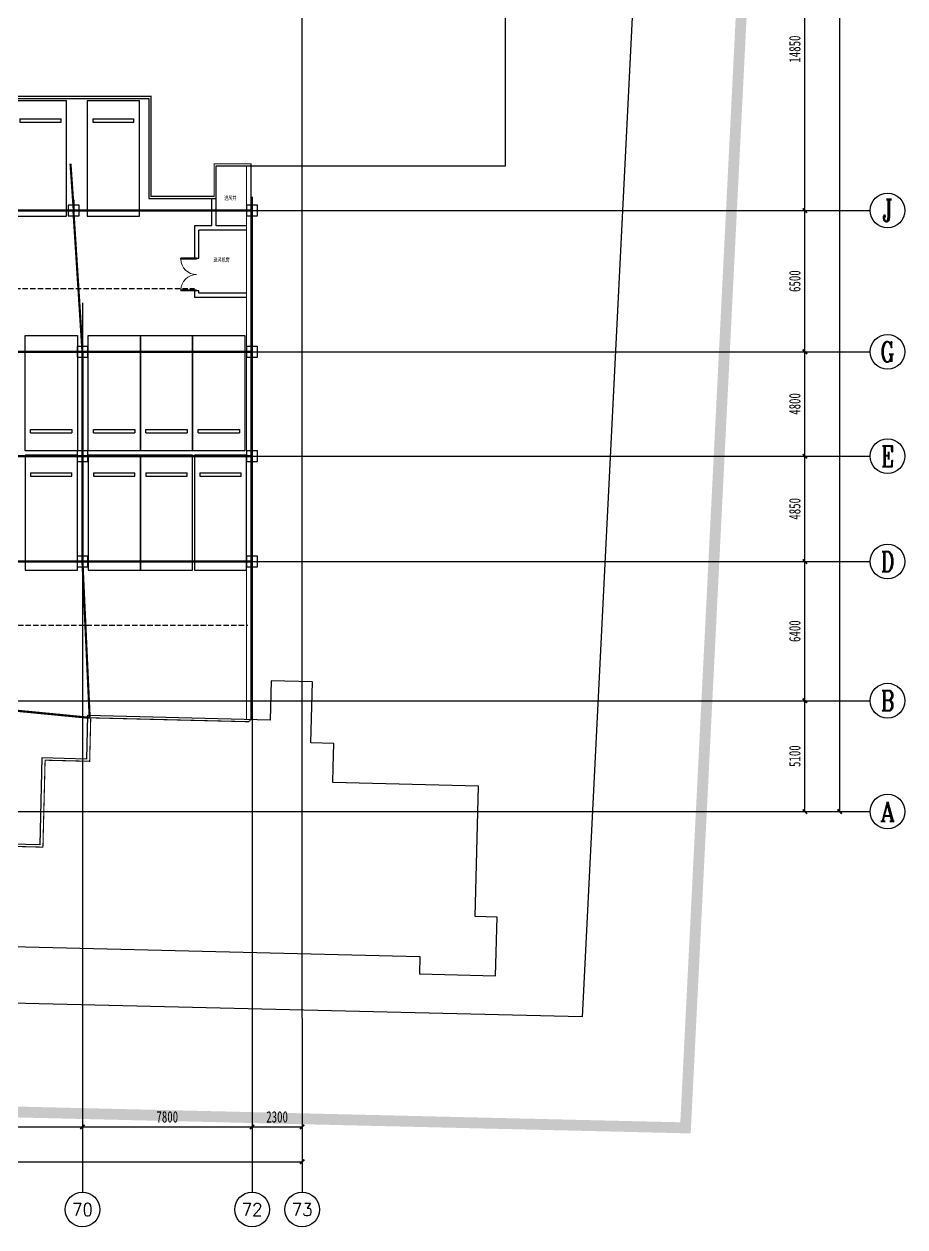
# Model space of a CAD drawing. Extents: x 64025 to 333417, y 2935 to 166261.
# Drawn here: x 292916 to 333417, y 2935 to 58267 of the extents above; entities that cross this region are included whole.
import ezdxf
from ezdxf.enums import TextEntityAlignment as Align

# ---------------------------------------------------------------- set-up
doc = ezdxf.new("R2010")
doc.units = 0
doc.header["$LTSCALE"] = 1000
doc.header["$MEASUREMENT"] = 0
doc.linetypes.add('__DASH', pattern=[0.35, 0.25, -0.1])
doc.linetypes.add('DOTE', pattern=[2.42, 2, -0.2, 0.02, -0.2])
for name, color, linetype in [('AXIS', 3, 'Continuous'), ('AXIS_TEXT', 7, 'Continuous'), ('COLUMN', 9, 'Continuous'), ('DOTE', 1, 'Continuous'), ('PUB_TEXT', 7, 'Continuous'), ('WALL', 9, 'Continuous'), ('WINDOW', 4, 'Continuous'), ('住宅楼', 30, 'Continuous'), ('普通机动车位', 143, 'Continuous'), ('梁布置', 2, 'Continuous'), ('车行线', 2, 'Continuous'), ('道路红线', 7, 'Continuous'), ('防火分区', 4, 'Continuous')]:
    doc.layers.add(name, color=color, linetype=linetype)
doc.layers.add('挡土墙', color=2, linetype='Continuous', lineweight=9)
doc.styles.add('_TCH_AXIS', font='COMPLEX', dxfattribs={"bigfont": 'GBCBIG'})
doc.styles.add('COMPLEX', font='COMPLEX')
doc.styles.add('黑体', font='simhei.ttf', dxfattribs={"width": 0.7})
doc.styles.add('黑体_T3', font='simhei.ttf', dxfattribs={"width": 0.7})
doc.dimstyles.new('_TCH_ARCH&&200', dxfattribs={"dimtxt": 522.78481, "dimasz": 200, "dimexe": 500, "dimexo": 600, "dimgap": 200, "dimtad": 1, "dimdec": 0, "dimzin": 0, "dimdsep": 46, "dimtxsty": '黑体_T3', "dimblk": 'ARCHTICK', "dimcen": 0.09, "dimclrt": 7, "dimazin": 2, "dimtfac": 1, "dimtdec": 0, "dimtix": 1, "dimtmove": 2, "dimatfit": 3, "dimfxl": 0, "dimtolj": 1, "dimtzin": 0, "dimarcsym": 0})

# ---------------------------------------------------------------- blocks, each defined once
blk = doc.blocks.new('766667')
at = {"layer": '车行线', "linetype": '__DASH'}
for p, q in [((1798912, -744343), (1882067, -744343)), ((1796249, -759843), (1884521, -759843))]:
    blk.add_line(p, q, dxfattribs=at)
blk = doc.blocks.new('8#楼')
at = {"layer": 'DOTE'}
for p, q in [((0, -634), (0, 572)), ((-1960, 0), (2770, 0))]:
    blk.add_line(p, q, dxfattribs=at)
at = {"layer": '住宅楼'}
blk.add_lwpolyline([(45450, 9600), (45450, 11600), (43550, 11600), (43550, 10600), (35250, 10600), (35250, 8600), (33200, 8600), (33200, 7800), (20000, 7800), (20000, 9600), (18950, 9600), (18950, 12400), (16750, 12400), (16750, 10600), (8650, 10600), (8650, 8600), (6600, 8600), (6600, 7800), (-100, 7800), (-100, 3000), (10300, 3000), (10300, 1600), (13200, 1600), (13200, -1600), (16300, -1600), (16300, 3000), (19800, 3000), (19800, -100), (26700, -100), (26700, 3000), (36900, 3000), (36900, -1600), (40000, -1600), (40000, -100), (53300, -100), (53300, 7800), (46600, 7800), (46600, 9600)], close=True, dxfattribs=at)
blk = doc.blocks.new('ptcw')
at = {"layer": '普通机动车位', "color": 251, "ltscale": 10}
for p, q in [((344174, 107795), (344174, 107645)), ((344174, 107795), (346074, 107795)), ((344174, 107645), (346074, 107645)), ((346074, 107645), (346074, 107795))]:
    blk.add_line(p, q, dxfattribs=at)
blk.add_lwpolyline([(346324, 108620), (343924, 108620), (343924, 103320), (346324, 103320)], close=True, dxfattribs=at)
blk = doc.blocks.new('第六防火分区')
at = {"layer": '防火分区', "color": 6, "const_width": 50}
blk.add_lwpolyline([(50200, 6000), (68351, 6000), (68351, 4600), (71250, 4600), (71250, 1400), (74151, 1400), (74151, 6000), (77850, 6000), (77850, 2900), (84550, 2900), (84550, 6000), (94951, 6000), (94951, 1400), (97851, 1400), (97851, 2900), (99551, 2900), (99551, -22669), (99442, -22767), (92181, -22588), (92132, -24588), (90083, -24537), (89983, -28536), (76288, -28200), (76386, -24201), (74338, -24150), (74387, -22152), (65290, -21928), (65239, -23927), (63191, -23877), (63092, -27876), (49697, -27546), (49795, -23548), (47746, -23497), (47795, -21498), (38697, -21274), (38648, -23274), (36598, -23223), (36501, -27222), (29803, -27050), (29701, -27150), (9100, -27150), (9100, -22050), (16, -22050), (0, 0), (7200, 0), (7200, 5050), (20700, 5050), (20700, 5300), (32100, 5300), (32100, 3822), (38600, 3822), (38600, 1000), (43300, 1022), (43300, 5300), (50200, 5300), (50200, 6000)], dxfattribs=at)
blk = doc.blocks.new('1#住宅楼')
at = {"layer": 'DOTE', "extrusion": (-0.003673, 4.5106e-05, 0.999993)}
for p, q in [((1814748, -773574, 6696), (1814773, -772572, 6696)), ((1813838, -773044), (1816159, -773101))]:
    blk.add_line(p, q, dxfattribs=at)
at = {"layer": '住宅楼', "extrusion": (-0.003673, 4.5106e-05, 0.999993)}
blk.add_lwpolyline([(1885561, -764202), (1877164, -763996), (1877115, -765996), (1875065, -765945), (1874967, -769944), (1861471, -769612), (1861569, -765614), (1859520, -765563), (1859569, -763564), (1850272, -763336), (1850223, -765335), (1848174, -765285), (1848075, -769283), (1834879, -768959), (1834978, -764960), (1832928, -764910), (1832977, -762911), (1823680, -762682), (1823631, -764682), (1821582, -764631), (1821484, -768630), (1813786, -768441), (1813671, -773140), (1892446, -775075), (1892426, -775875), (1895925, -775961), (1895992, -773261), (1894992, -773237), (1895139, -767239), (1888441, -767074), (1888458, -766375), (1888459, -766374), (1888485, -765275), (1887436, -765249), (1887505, -762450), (1885605, -762403)], close=True, dxfattribs=at)
blk = doc.blocks.new('_ArchTick')
at = {"color": 0, "linetype": 'ByBlock', "const_width": 0.4}
blk.add_lwpolyline([(-0.5, -0.5), (0.5, 0.5)], dxfattribs=at)
blk = doc.blocks.new('*D33')
at = {"layer": 'AXIS', "color": 0, "lineweight": -2, "transparency": 16777216}
for p, q in [((324417, 27142), (329317, 27142)), ((328817, 22042), (328817, 27142)), ((324417, 22042), (329317, 22042))]:
    blk.add_line(p, q, dxfattribs=at)
at = {"layer": 'Defpoints', "color": 0, "transparency": 16777216}
for p in [(323817, 27142), (328817, 27142), (323817, 22042)]:
    blk.add_point(p, dxfattribs=at)
at = {"layer": 'AXIS', "color": 0, "lineweight": -2, "transparency": 16777216, "xscale": 200, "yscale": 200, "zscale": 200}
for p, rotation in [((328817, 27142), 90), ((328817, 22042), 270)]:
    blk.add_blockref('_ArchTick', p, dxfattribs=dict(at, rotation=rotation))
at = {"layer": 'AXIS', "color": 7, "transparency": 16777216, "insert": (328355, 24592), "char_height": 522.8, "attachment_point": 5, "rotation": 90, "style": '黑体_T3'}
blk.add_mtext('\\A1;5100', dxfattribs=at)
blk = doc.blocks.new('*D34')
at = {"layer": 'AXIS', "color": 0, "lineweight": -2, "transparency": 16777216}
for p, q in [((324417, 33542), (329317, 33542)), ((328817, 27142), (328817, 33542)), ((324417, 27142), (329317, 27142))]:
    blk.add_line(p, q, dxfattribs=at)
at = {"layer": 'Defpoints', "color": 0, "transparency": 16777216}
for p in [(323817, 33542), (328817, 33542), (323817, 27142)]:
    blk.add_point(p, dxfattribs=at)
at = {"layer": 'AXIS', "color": 0, "lineweight": -2, "transparency": 16777216, "xscale": 200, "yscale": 200, "zscale": 200}
for p, rotation in [((328817, 33542), 90), ((328817, 27142), 270)]:
    blk.add_blockref('_ArchTick', p, dxfattribs=dict(at, rotation=rotation))
at = {"layer": 'AXIS', "color": 7, "transparency": 16777216, "insert": (328355, 30342), "char_height": 522.8, "attachment_point": 5, "rotation": 90, "style": '黑体_T3'}
blk.add_mtext('\\A1;6400', dxfattribs=at)
blk = doc.blocks.new('*D35')
at = {"layer": 'AXIS', "color": 0, "lineweight": -2, "transparency": 16777216}
for p, q in [((324417, 38392), (329317, 38392)), ((328817, 33542), (328817, 38392)), ((324417, 33542), (329317, 33542))]:
    blk.add_line(p, q, dxfattribs=at)
at = {"layer": 'Defpoints', "color": 0, "transparency": 16777216}
for p in [(323817, 38392), (328817, 38392), (323817, 33542)]:
    blk.add_point(p, dxfattribs=at)
at = {"layer": 'AXIS', "color": 0, "lineweight": -2, "transparency": 16777216, "xscale": 200, "yscale": 200, "zscale": 200}
for p, rotation in [((328817, 38392), 90), ((328817, 33542), 270)]:
    blk.add_blockref('_ArchTick', p, dxfattribs=dict(at, rotation=rotation))
at = {"layer": 'AXIS', "color": 7, "transparency": 16777216, "insert": (328355, 35967), "char_height": 522.8, "attachment_point": 5, "rotation": 90, "style": '黑体_T3'}
blk.add_mtext('\\A1;4850', dxfattribs=at)
blk = doc.blocks.new('*D36')
at = {"layer": 'AXIS', "color": 0, "lineweight": -2, "transparency": 16777216}
for p, q in [((324417, 43192), (329317, 43192)), ((328817, 38392), (328817, 43192)), ((324417, 38392), (329317, 38392))]:
    blk.add_line(p, q, dxfattribs=at)
at = {"layer": 'Defpoints', "color": 0, "transparency": 16777216}
for p in [(323817, 43192), (328817, 43192), (323817, 38392)]:
    blk.add_point(p, dxfattribs=at)
at = {"layer": 'AXIS', "color": 0, "lineweight": -2, "transparency": 16777216, "xscale": 200, "yscale": 200, "zscale": 200}
for p, rotation in [((328817, 43192), 90), ((328817, 38392), 270)]:
    blk.add_blockref('_ArchTick', p, dxfattribs=dict(at, rotation=rotation))
at = {"layer": 'AXIS', "color": 7, "transparency": 16777216, "insert": (328355, 40792), "char_height": 522.8, "attachment_point": 5, "rotation": 90, "style": '黑体_T3'}
blk.add_mtext('\\A1;4800', dxfattribs=at)
blk = doc.blocks.new('*D37')
at = {"layer": 'AXIS', "color": 0, "lineweight": -2, "transparency": 16777216}
for p, q in [((324417, 49692), (329317, 49692)), ((328817, 43192), (328817, 49692)), ((324417, 43192), (329317, 43192))]:
    blk.add_line(p, q, dxfattribs=at)
at = {"layer": 'Defpoints', "color": 0, "transparency": 16777216}
for p in [(323817, 49692), (328817, 49692), (323817, 43192)]:
    blk.add_point(p, dxfattribs=at)
at = {"layer": 'AXIS', "color": 0, "lineweight": -2, "transparency": 16777216, "xscale": 200, "yscale": 200, "zscale": 200}
for p, rotation in [((328817, 49692), 90), ((328817, 43192), 270)]:
    blk.add_blockref('_ArchTick', p, dxfattribs=dict(at, rotation=rotation))
at = {"layer": 'AXIS', "color": 7, "transparency": 16777216, "insert": (328355, 46442), "char_height": 522.8, "attachment_point": 5, "rotation": 90, "style": '黑体_T3'}
blk.add_mtext('\\A1;6500', dxfattribs=at)
blk = doc.blocks.new('*D38')
at = {"layer": 'AXIS', "color": 0, "lineweight": -2, "transparency": 16777216}
for p, q in [((324417, 64542), (329317, 64542)), ((328817, 49692), (328817, 64542)), ((324417, 49692), (329317, 49692))]:
    blk.add_line(p, q, dxfattribs=at)
at = {"layer": 'Defpoints', "color": 0, "transparency": 16777216}
for p in [(323817, 64542), (328817, 64542), (323817, 49692)]:
    blk.add_point(p, dxfattribs=at)
at = {"layer": 'AXIS', "color": 0, "lineweight": -2, "transparency": 16777216, "xscale": 200, "yscale": 200, "zscale": 200}
for p, rotation in [((328817, 64542), 90), ((328817, 49692), 270)]:
    blk.add_blockref('_ArchTick', p, dxfattribs=dict(at, rotation=rotation))
at = {"layer": 'AXIS', "color": 7, "transparency": 16777216, "insert": (328355, 57117), "char_height": 522.8, "attachment_point": 5, "rotation": 90, "style": '黑体_T3'}
blk.add_mtext('\\A1;14850', dxfattribs=at)
blk = doc.blocks.new('*D62')
at = {"layer": 'AXIS', "color": 0, "lineweight": -2, "transparency": 16777216}
for p, q in [((324417, 141292), (330917, 141292)), ((330417, 22042), (330417, 141292)), ((324417, 22042), (330917, 22042))]:
    blk.add_line(p, q, dxfattribs=at)
at = {"layer": 'Defpoints', "color": 0, "transparency": 16777216}
for p in [(323817, 141292), (330417, 141292), (323817, 22042)]:
    blk.add_point(p, dxfattribs=at)
at = {"layer": 'AXIS', "color": 0, "lineweight": -2, "transparency": 16777216, "xscale": 200, "yscale": 200, "zscale": 200}
for p, rotation in [((330417, 141292), 90), ((330417, 22042), 270)]:
    blk.add_blockref('_ArchTick', p, dxfattribs=dict(at, rotation=rotation))
at = {"layer": 'AXIS', "color": 7, "transparency": 16777216, "insert": (329955, 81667), "char_height": 522.8, "attachment_point": 5, "rotation": 90, "style": '黑体_T3'}
blk.add_mtext('\\A1;119250', dxfattribs=at)
blk = doc.blocks.new('*D153')
at = {"layer": 'AXIS', "color": 0, "lineweight": -2, "transparency": 16777216}
for p, q in [((287800, 11935), (287800, 7035)), ((295600, 11935), (295600, 7035)), ((287800, 7535), (295600, 7535))]:
    blk.add_line(p, q, dxfattribs=at)
at = {"layer": 'Defpoints', "color": 0, "transparency": 16777216}
for p in [(287800, 12535), (295600, 12535), (295600, 7535)]:
    blk.add_point(p, dxfattribs=at)
at = {"layer": 'AXIS', "color": 0, "lineweight": -2, "transparency": 16777216, "xscale": 200, "yscale": 200, "zscale": 200, "rotation": 180}
blk.add_blockref('_ArchTick', (287800, 7535), dxfattribs=at)
at = {"layer": 'AXIS', "color": 0, "lineweight": -2, "transparency": 16777216, "xscale": 200, "yscale": 200, "zscale": 200}
blk.add_blockref('_ArchTick', (295600, 7535), dxfattribs=at)
at = {"layer": 'AXIS', "color": 7, "transparency": 16777216, "insert": (291700, 7996), "char_height": 522.8, "attachment_point": 5, "style": '黑体_T3'}
blk.add_mtext('\\A1;7800', dxfattribs=at)
blk = doc.blocks.new('*D154')
at = {"layer": 'AXIS', "color": 0, "lineweight": -2, "transparency": 16777216}
for p, q in [((295600, 11935), (295600, 7035)), ((303400, 11935), (303400, 7035)), ((295600, 7535), (303400, 7535))]:
    blk.add_line(p, q, dxfattribs=at)
at = {"layer": 'Defpoints', "color": 0, "transparency": 16777216}
for p in [(295600, 12535), (303400, 12535), (303400, 7535)]:
    blk.add_point(p, dxfattribs=at)
at = {"layer": 'AXIS', "color": 0, "lineweight": -2, "transparency": 16777216, "xscale": 200, "yscale": 200, "zscale": 200, "rotation": 180}
blk.add_blockref('_ArchTick', (295600, 7535), dxfattribs=at)
at = {"layer": 'AXIS', "color": 0, "lineweight": -2, "transparency": 16777216, "xscale": 200, "yscale": 200, "zscale": 200}
blk.add_blockref('_ArchTick', (303400, 7535), dxfattribs=at)
at = {"layer": 'AXIS', "color": 7, "transparency": 16777216, "insert": (299500, 7996), "char_height": 522.8, "attachment_point": 5, "style": '黑体_T3'}
blk.add_mtext('\\A1;7800', dxfattribs=at)
blk = doc.blocks.new('*D155')
at = {"layer": 'AXIS', "color": 0, "lineweight": -2, "transparency": 16777216}
for p, q in [((303400, 11935), (303400, 7035)), ((305700, 11935), (305700, 7035)), ((303400, 7535), (305700, 7535))]:
    blk.add_line(p, q, dxfattribs=at)
at = {"layer": 'Defpoints', "color": 0, "transparency": 16777216}
for p in [(303400, 12535), (305700, 12535), (305700, 7535)]:
    blk.add_point(p, dxfattribs=at)
at = {"layer": 'AXIS', "color": 0, "lineweight": -2, "transparency": 16777216, "xscale": 200, "yscale": 200, "zscale": 200, "rotation": 180}
blk.add_blockref('_ArchTick', (303400, 7535), dxfattribs=at)
at = {"layer": 'AXIS', "color": 0, "lineweight": -2, "transparency": 16777216, "xscale": 200, "yscale": 200, "zscale": 200}
blk.add_blockref('_ArchTick', (305700, 7535), dxfattribs=at)
at = {"layer": 'AXIS', "color": 7, "transparency": 16777216, "insert": (304550, 7996), "char_height": 522.8, "attachment_point": 5, "style": '黑体_T3'}
blk.add_mtext('\\A1;2300', dxfattribs=at)
blk = doc.blocks.new('*D156')
at = {"layer": 'AXIS', "color": 0, "lineweight": -2, "transparency": 16777216}
for p, q in [((85350, 11935), (85350, 5435)), ((305700, 11935), (305700, 5435)), ((85350, 5935), (305700, 5935))]:
    blk.add_line(p, q, dxfattribs=at)
at = {"layer": 'Defpoints', "color": 0, "transparency": 16777216}
for p in [(85350, 12535), (305700, 12535), (305700, 5935)]:
    blk.add_point(p, dxfattribs=at)
at = {"layer": 'AXIS', "color": 0, "lineweight": -2, "transparency": 16777216, "xscale": 200, "yscale": 200, "zscale": 200, "rotation": 180}
blk.add_blockref('_ArchTick', (85350, 5935), dxfattribs=at)
at = {"layer": 'AXIS', "color": 0, "lineweight": -2, "transparency": 16777216, "xscale": 200, "yscale": 200, "zscale": 200}
blk.add_blockref('_ArchTick', (305700, 5935), dxfattribs=at)
at = {"layer": 'AXIS', "color": 7, "transparency": 16777216, "insert": (195525, 6396), "char_height": 522.8, "attachment_point": 5, "style": '黑体_T3'}
blk.add_mtext('\\A1;220350', dxfattribs=at)
blk = doc.blocks.new('_FZHK')
blk.add_lwpolyline([(-0.5, -0.5), (0.5, -0.5), (0.5, 0.5), (-0.5, 0.5)], close=True)
blk = doc.blocks.new('$DorLib2D$00000002')
for p, q in [((-0.5, 0), (-0.5, 0.4875)), ((-0.475, 0.4875), (-0.5, 0.4875)), ((-0.475, 0), (-0.475, 0.4875)), ((0.475, 0), (0.475, 0.4875)), ((0.475, 0.4875), (0.5, 0.4875)), ((0.5, 0), (0.5, 0.4875)), ((-0.5, 0), (-0.475, 0)), ((0.5, 0), (0.475, 0))]:
    blk.add_line(p, q)
at = {"lineweight": 13}
for centre, start, end in [((-0.4875, 0), 0, 88.53072), ((0.4875, 0), 91.46928, 180)]:
    blk.add_arc(centre, 0.4875, start, end, dxfattribs=at)
blk = doc.blocks.new('_AXISO')
blk.add_circle((0, 0), 0.5)
at = {"layer": 'AXIS_TEXT', "style": 'COMPLEX', "width": 1.041667}
blk.add_attdef('A', text='', height=0.56, dxfattribs=at).set_placement((-0.25, -0.28), (0.25, -0.28), align=Align.FIT)

msp = doc.modelspace()

# ---------------------------------------------------------------- linework, layer by layer
at = {"layer": 'AXIS'}
for p, q in [((323816.8, 49692.3), (331816.8, 49692.3)), ((323816.8, 43192.3), (331816.8, 43192.3)), ((323816.8, 38392.3), (331816.8, 38392.3)), ((323816.8, 33542.3), (331816.8, 33542.3)), ((323816.8, 27142.3), (331816.8, 27142.3)), ((323816.8, 22042.1), (331816.8, 22042.1)), ((295599.8, 12535), (295599.8, 4535)), ((303399.8, 12535), (303399.8, 4535)), ((305699.8, 12535), (305699.8, 4535))]:
    msp.add_line(p, q, dxfattribs=at)
at = {"layer": 'DOTE'}
for p, q in [((305699.8, 12535), (305699.8, 156661.3)), ((295200, 50178.8), (295200, 48933.5)), ((303399.8, 50321.9), (303399.8, 12535)), ((218637, 49692.3), (323816.8, 49692.3)), ((295599.8, 45443.6), (295599.8, 12535)), ((150499.8, 43192.3), (323816.8, 43192.3)), ((150499.8, 38392.3), (323816.8, 38392.3)), ((218845.9, 33542.3), (323816.8, 33542.3)), ((73624.8, 27142.3), (323816.8, 27142.3)), ((73624.8, 22042.1), (323816.8, 22042.1))]:
    msp.add_line(p, q, dxfattribs=at)
at = {"layer": 'WALL'}
for p, q in [((301550.2, 48992.4), (301550.2, 50242.3)), ((301550.2, 50242.3), (301750.2, 50242.3)), ((301750.2, 48992.4), (301750.2, 50242.3)), ((300750, 48992.4), (300749.9, 47492.4)), ((301550.2, 48992.4), (300750, 48992.4)), ((300949.9, 47492.4), (300950, 48792.4)), ((301650.2, 48792.4), (300950, 48792.4)), ((303149.8, 48792.4), (301650.2, 48792.4)), ((303149.8, 48992.4), (301750.2, 48992.4)), ((300749.9, 47492.4), (300949.9, 47492.4)), ((300749.9, 45992.4), (300749.8, 45692.4)), ((300949.9, 45992.4), (300749.9, 45992.4)), ((300949.9, 45892.4), (300949.9, 45992.4)), ((303149.8, 45692.4), (300749.8, 45692.4)), ((303149.8, 45892.4), (300949.9, 45892.4))]:
    msp.add_line(p, q, dxfattribs=at)
at = {"layer": '挡土墙'}
for p, q in [((303149.8, 49942.3), (303149.8, 51742.3)), ((303149.8, 51742.3), (303349.8, 51742.3)), ((303349.8, 49942.3), (303349.8, 51742.3)), ((303149.8, 48892.4), (303149.8, 49442.3)), ((303349.8, 48892.4), (303349.8, 49442.3)), ((303149.8, 45792.4), (303149.8, 48892.4)), ((303349.8, 45792.4), (303349.8, 48892.4)), ((303149.8, 43442.3), (303149.8, 45792.4)), ((303349.8, 43442.3), (303349.8, 45792.4)), ((303149.8, 38642.3), (303149.8, 42942.3)), ((303349.8, 38642.3), (303349.8, 42942.3)), ((303149.8, 33792.3), (303149.8, 38142.3)), ((303349.8, 33792.3), (303349.8, 38142.3)), ((303149.8, 26275.3), (303149.8, 33292.3)), ((303349.8, 26275.3), (303349.8, 33292.3)), ((303149.8, 26275.3), (303349.8, 26275.3))]:
    msp.add_line(p, q, dxfattribs=at)
at = {"layer": '梁布置', "const_width": 100}
for points in [[(295200, 49692.3), (295050.2, 51842.3)], [(253999.7, 49242.3), (261900.4, 49692.3), (303350.4, 49692.3)], [(295932.4, 26354.1), (295599.8, 33542.3), (295599.8, 43192.3), (295184, 49692.3)], [(103350.2, 43942.6), (147700.2, 43942.6), (153899.8, 43192.3), (303399.8, 43192.3)], [(103350.2, 38942.6), (147700.2, 38942.6), (153899.8, 38392.3), (211599.8, 38392.3), (303399.8, 38392.3)], [(303399.8, 33542.3), (219399.8, 33542.3), (211599.8, 32392.3)], [(287799.8, 27142.3), (295932.4, 26354.7)]]:
    msp.add_lwpolyline(points, dxfattribs=at)
at = {"layer": '道路红线', "color": 1, "linetype": 'DOTE', "ltscale": 5000, "const_width": 500, "flags": 128}
msp.add_lwpolyline([(138340.5, 11882.6), (96412.9, 12877.5), (75168.4, 134529), (90928.2, 151781.5), (95948.4, 151782.1), (194643.1, 151794.1), (290080.8, 151805.6), (293333.1, 151806), (296585.5, 151806.4), (308540.1, 151782.1), (322311.6, 138326), (322416.1, 138223.6), (329526.7, 131257.2), (329241.1, 125556.6), (323327.1, 7493), (183207.8, 10817.9), (183207.8, 10817.9)], dxfattribs=at)
at = {"layer": '道路红线', "color": 1, "linetype": 'DOTE', "ltscale": 5000, "flags": 128}
msp.add_lwpolyline([(183326.4, 15816.5), (100632.6, 17778.7), (80516.4, 132970), (93133.1, 146781.8), (95949, 146782.1), (194643.7, 146794.1), (290081.4, 146805.6), (293333.7, 146806), (296580.7, 146806.4), (306498.6, 146786.2), (318814.8, 134752.1), (318917, 134652), (324420.4, 129260.2), (324247.4, 125806.8), (318577, 12607.1), (183326.4, 15816.5)], dxfattribs=at)

# ---------------------------------------------------------------- block references
at = {"layer": 'AXIS'}
ref = msp.add_blockref('_AXISO', (332616.8, 49692.3), dxfattribs=dict(at, xscale=1600, yscale=1600, zscale=1600))
ref.add_attrib('A', 'J', dxfattribs={"layer": 'AXIS_TEXT', "height": 1011.2, "style": '_TCH_AXIS', "width": 0.909091}).set_placement((332376, 49186.7), (332857.5, 49186.7), align=Align.FIT)
ref = msp.add_blockref('_AXISO', (332616.8, 43192.3), dxfattribs=dict(at, xscale=1600, yscale=1600, zscale=1600))
ref.add_attrib('A', 'G', dxfattribs={"layer": 'AXIS_TEXT', "height": 911.4, "style": '_TCH_AXIS', "width": 0.833333}).set_placement((332291.3, 42736.6), (332942.3, 42736.6), align=Align.FIT)
ref = msp.add_blockref('_AXISO', (332616.8, 38392.3), dxfattribs=dict(at, xscale=1600, yscale=1600, zscale=1600))
ref.add_attrib('A', 'E', dxfattribs={"layer": 'AXIS_TEXT', "height": 952.3, "style": '_TCH_AXIS', "width": 0.8125}).set_placement((332322, 37916.1), (332911.5, 37916.1), align=Align.FIT)
ref = msp.add_blockref('_AXISO', (332616.8, 33542.3), dxfattribs=dict(at, xscale=1600, yscale=1600, zscale=1600))
ref.add_attrib('A', 'D', dxfattribs={"layer": 'AXIS_TEXT', "height": 931.9, "style": '_TCH_AXIS', "width": 0.823529}).set_placement((332306.2, 33076.3), (332927.4, 33076.3), align=Align.FIT)
ref = msp.add_blockref('_AXISO', (332616.8, 27142.3), dxfattribs=dict(at, xscale=1600, yscale=1600, zscale=1600))
ref.add_attrib('A', 'B', dxfattribs={"layer": 'AXIS_TEXT', "height": 931.9, "style": '_TCH_AXIS', "width": 0.823529}).set_placement((332306.2, 26676.3), (332927.4, 26676.3), align=Align.FIT)
ref = msp.add_blockref('_AXISO', (332616.8, 22042.1), dxfattribs=dict(at, xscale=1600, yscale=1600, zscale=1600))
ref.add_attrib('A', 'A', dxfattribs={"layer": 'AXIS_TEXT', "height": 890.9, "style": '_TCH_AXIS', "width": 0.888889}).set_placement((332277.4, 21596.7), (332956.2, 21596.7), align=Align.FIT)
ref = msp.add_blockref('_AXISO', (295599.8, 3735), dxfattribs=dict(at, xscale=1600, yscale=1600, zscale=1600))
ref.add_attrib('A', '70', dxfattribs={"layer": 'AXIS_TEXT', "height": 588.55, "style": '_TCH_AXIS'}).set_placement((295123.4, 3440.7), (296076.3, 3440.7), align=Align.FIT)
ref = msp.add_blockref('_AXISO', (303399.8, 3735), dxfattribs=dict(at, xscale=1600, yscale=1600, zscale=1600))
ref.add_attrib('A', '72', dxfattribs={"layer": 'AXIS_TEXT', "height": 588.55, "style": '_TCH_AXIS'}).set_placement((302923.4, 3440.7), (303876.3, 3440.7), align=Align.FIT)
ref = msp.add_blockref('_AXISO', (305699.8, 3735), dxfattribs=dict(at, xscale=1600, yscale=1600, zscale=1600))
ref.add_attrib('A', '73', dxfattribs={"layer": 'AXIS_TEXT', "height": 588.55, "style": '_TCH_AXIS'}).set_placement((305223.4, 3440.7), (306176.3, 3440.7), align=Align.FIT)
at = {"layer": 'COLUMN', "xscale": 500, "yscale": 500, "zscale": 500}
for p in [(295200, 49692.3), (303399.8, 49692.3), (295599.8, 43192.3), (303399.8, 43192.3), (295599.8, 38392.3), (303399.8, 38392.3), (295599.8, 33542.3), (303399.8, 33542.3)]:
    msp.add_blockref('_FZHK', p, dxfattribs=at)
at = {"layer": 'WINDOW', "color": 6, "xscale": 1500, "yscale": 1500, "zscale": 1500, "rotation": 89.99760048123916}
msp.add_blockref('$DorLib2D$00000002', (300849.9, 46742.4), dxfattribs=at)
at = {"layer": '住宅楼'}
for name, p in [('8#楼', (261750.2, 51842.3)), ('1#住宅楼', (-1581317.2, 790453))]:
    msp.add_blockref(name, p, dxfattribs=at)
at = {"layer": '普通机动车位', "color": 251, "ltscale": 10}
for p in [(-51454.1, -53889.5), (-48104.3, -53889.5), (-50958.4, -70177.5), (-48058.4, -70177.5), (-45658.4, -70177.5), (-43176.7, -70177.5)]:
    msp.add_blockref('ptcw', p, dxfattribs=at)
at = {"layer": '普通机动车位', "color": 251, "ltscale": 10, "xscale": -1, "rotation": 180}
for p in [(-50958.4, 147262), (-48058.4, 147262), (-45658.4, 147262), (-43258.4, 147262)]:
    msp.add_blockref('ptcw', p, dxfattribs=at)
at = {"layer": '车行线', "color": 1, "linetype": '__DASH'}
msp.add_blockref('766667', (-1581317.2, 790453), dxfattribs=at)
at = {"layer": '防火分区'}
msp.add_blockref('第六防火分区', (203799.8, 48942.2), dxfattribs=at)

# ---------------------------------------------------------------- texts
at = {"layer": 'PUB_TEXT', "color": 0, "style": '黑体', "width": 0.7}
for s, p in [('进风井', (302117.9, 50170.8)), ('送风机房', (301625.8, 47332.4))]:
    msp.add_text(s, height=189.27, rotation=360, dxfattribs=at).set_placement(p)

# ---------------------------------------------------------------- dimensions: what is measured, and where the dimension line sits
at = {"layer": 'AXIS'}
for p1, p2, distance, picture, middle in [((323816.8, 22042.1), (323816.8, 141292.1), -6600, '*D62', (329955.4, 81667.1)), ((323816.8, 49692.3), (323816.8, 64542), -5000, '*D38', (328355.4, 57117.1)), ((323816.8, 43192.3), (323816.8, 49692.3), -5000, '*D37', (328355.4, 46442.3)), ((323816.8, 38392.3), (323816.8, 43192.3), -5000, '*D36', (328355.4, 40792.3)), ((323816.8, 33542.3), (323816.8, 38392.3), -5000, '*D35', (328355.4, 35967.3)), ((323816.8, 27142.3), (323816.8, 33542.3), -5000, '*D34', (328355.4, 30342.3)), ((323816.8, 22042.1), (323816.8, 27142.3), -5000, '*D33', (328355.4, 24592.2)), ((85349.8, 12535), (305699.8, 12535), -6600, '*D156', (195524.8, 6396.4)), ((287799.8, 12535), (295599.8, 12535), -5000, '*D153', (291699.8, 7996.4)), ((295599.8, 12535), (303399.8, 12535), -5000, '*D154', (299499.8, 7996.4)), ((303399.8, 12535), (305699.8, 12535), -5000, '*D155', (304549.8, 7996.4))]:
    dim = msp.add_aligned_dim(p1=p1, p2=p2, distance=distance, dimstyle='_TCH_ARCH&&200', dxfattribs=at)
    dim.commit()
    dim.dimension.update_dxf_attribs({"geometry": picture, "text_midpoint": middle})

doc.saveas('drawing.dxf')
